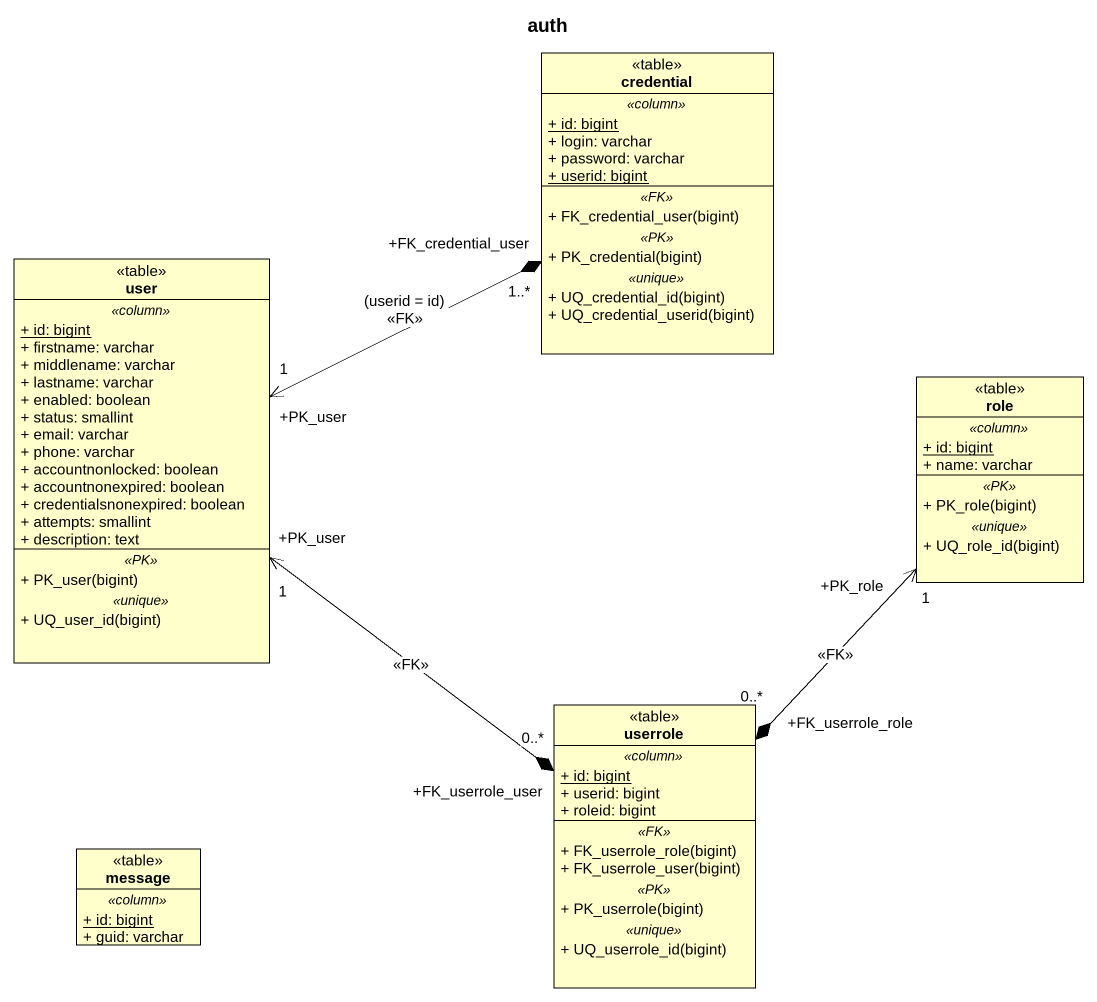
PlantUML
@startuml
title auth
hide circle
hide empty members
skinparam classAttributeIconSize 0
class credential <<table>> {
  .. <<column>> ..
  {static} + id: bigint
  + login: varchar
  + password: varchar
  {static} + userid: bigint
  .. <<FK>> ..
  + FK_credential_user(bigint)
  .. <<PK>> ..
  + PK_credential(bigint)
  .. <<unique>> ..
  + UQ_credential_id(bigint)
  + UQ_credential_userid(bigint)
}
class user <<table>> {
  .. <<column>> ..
  {static} + id: bigint
  + firstname: varchar
  + middlename: varchar
  + lastname: varchar
  + enabled: boolean
  + status: smallint
  + email: varchar
  + phone: varchar
  + accountnonlocked: boolean
  + accountnonexpired: boolean
  + credentialsnonexpired: boolean
  + attempts: smallint
  + description: text
  .. <<PK>> ..
  + PK_user(bigint)
  .. <<unique>> ..
  + UQ_user_id(bigint)
}
class role <<table>> {
  .. <<column>> ..
  {static} + id: bigint
  + name: varchar
  .. <<PK>> ..
  + PK_role(bigint)
  .. <<unique>> ..
  + UQ_role_id(bigint)
}
class userrole <<table>> {
  .. <<column>> ..
  {static} + id: bigint
  + userid: bigint
  + roleid: bigint
  .. <<FK>> ..
  + FK_userrole_role(bigint)
  + FK_userrole_user(bigint)
  .. <<PK>> ..
  + PK_userrole(bigint)
  .. <<unique>> ..
  + UQ_userrole_id(bigint)
}
class message <<table>> {
  .. <<column>> ..
  {static} + id: bigint
  + guid: varchar
}
credential "+FK_credential_user\n1..*" *-left-> "+PK_user\n1" user : (userid = id)\n<<FK>>
userrole "+FK_userrole_user\n0..*" *-up-> "+PK_user\n1" user : <<FK>>
userrole "+FK_userrole_role\n0..*" *-up-> "+PK_role\n1" role : <<FK>>
@enduml
